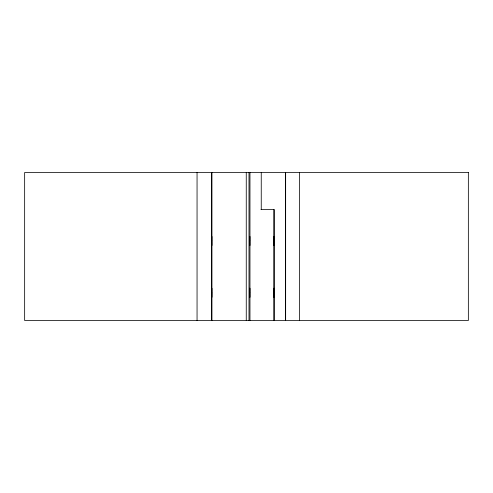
<?xml version="1.0" encoding="UTF-8"?>
<svg xmlns="http://www.w3.org/2000/svg" width="493" height="493" viewBox="0 0 493 493"><rect width="100%" height="100%" fill="white"/><g stroke="black" fill="none" stroke-linecap="round" stroke-linejoin="round"><path stroke-width="0.74" d="M211.768 292.774L211.793 288.146L211.793 297.396L211.817 292.774M274.022 292.774L274.046 288.146L274.046 297.396L274.065 292.774M274.022 240.978L274.046 236.357L274.046 245.606L274.065 240.978M260.963 209.531L274.194 209.531L274.194 320.493M299.498 172.507L299.498 320.493M285.65 172.507L285.65 320.493M285.41 172.507L285.41 320.493M273.911 209.531L273.911 320.493M261.247 172.507L261.247 209.531M249.963 172.507L249.963 320.493M248.996 172.507L248.996 320.493M246.26 172.507L246.26 320.493M211.947 172.507L211.947 320.493M211.423 172.507L211.423 320.493M197.052 172.507L197.052 320.493M211.768 240.566L211.793 245.606L211.793 236.357L211.768 240.566M249.785 292.355L249.809 297.396L249.809 288.146L249.785 292.355M249.785 240.566L249.809 245.606L249.809 236.357L249.785 240.566M468.35 172.507L24.65 172.507L24.65 320.493L468.35 320.493L468.35 172.507"/></g></svg>
